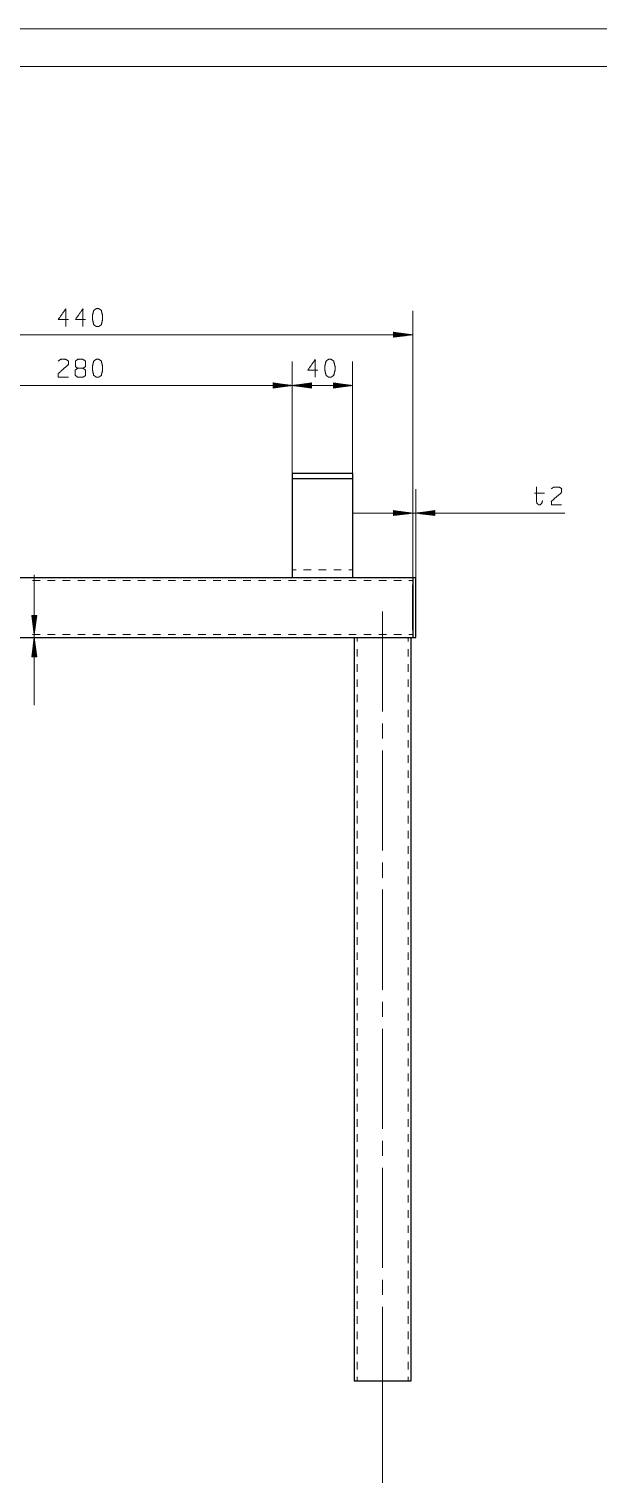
# Model space of a CAD drawing. Header units: millimetres. Extents: x 0 to 420, y 0 to 297.
# Drawn here: x 134.4 to 210, y 105 to 297 of the extents above; entities that cross this region are included whole.
import ezdxf

# ---------------------------------------------------------------- set-up
doc = ezdxf.new("R2010")
doc.units = ezdxf.units.MM
doc.layers.add('101', color=7, linetype='Continuous', true_color=0xffffff)

msp = doc.modelspace()

# ---------------------------------------------------------------- linework, layer by layer
at = {"layer": '101', "color": 133, "linetype": 'Continuous', "lineweight": 18}
for p, q in [((420, 297), (0, 297)), ((415, 292), (25, 292))]:
    msp.add_line(p, q, dxfattribs=at)
at = {"layer": '101', "color": 22, "linetype": 'Continuous', "lineweight": 18}
for p, q in [((185.38, 224.14), (185.38, 259.55)), ((97.38, 256.37), (185.38, 256.37)), ((182.84, 256.71), (182.84, 256.04)), ((185.38, 256.37), (182.84, 256.71)), ((182.84, 256.7), (182.87, 256.7)), ((182.84, 256.7), (182.87, 256.7)), ((182.84, 256.65), (183.25, 256.65)), ((182.84, 256.6), (183.64, 256.6)), ((182.84, 256.55), (184.03, 256.55)), ((182.84, 256.5), (184.41, 256.5)), ((182.84, 256.45), (184.8, 256.45)), ((182.84, 256.4), (185.18, 256.4)), ((182.84, 256.04), (185.38, 256.37)), ((182.84, 256.35), (185.18, 256.35)), ((182.84, 256.3), (184.8, 256.3)), ((182.84, 256.24), (184.41, 256.24)), ((182.84, 256.19), (184.03, 256.19)), ((182.84, 256.14), (183.64, 256.14)), ((182.84, 256.09), (183.25, 256.09)), ((182.84, 256.04), (182.87, 256.04)), ((182.84, 256.04), (182.87, 256.04)), ((169.38, 237.97), (169.38, 252.81)), ((169.38, 237.97), (169.38, 252.81)), ((177.38, 237.97), (177.38, 252.81)), ((113.38, 249.64), (169.38, 249.64)), ((166.84, 249.97), (166.87, 249.97)), ((166.84, 249.97), (166.87, 249.97)), ((166.84, 249.97), (166.84, 249.3)), ((169.38, 249.64), (166.84, 249.97)), ((166.84, 249.92), (167.25, 249.92)), ((166.84, 249.87), (167.64, 249.87)), ((166.84, 249.82), (168.03, 249.82)), ((166.84, 249.77), (168.41, 249.77)), ((166.84, 249.72), (168.8, 249.72)), ((166.84, 249.66), (169.18, 249.66)), ((166.84, 249.3), (169.38, 249.64)), ((166.84, 249.61), (169.18, 249.61)), ((166.84, 249.56), (168.8, 249.56)), ((171.92, 249.97), (169.38, 249.64)), ((169.38, 249.64), (171.92, 249.3)), ((169.38, 249.64), (177.38, 249.64)), ((171.92, 249.66), (169.57, 249.66)), ((171.92, 249.61), (169.57, 249.61)), ((171.92, 249.72), (169.96, 249.72)), ((171.92, 249.56), (169.96, 249.56)), ((171.92, 249.77), (170.34, 249.77)), ((171.92, 249.82), (170.73, 249.82)), ((171.92, 249.87), (171.11, 249.87)), ((171.92, 249.92), (171.5, 249.92)), ((171.92, 249.97), (171.88, 249.97)), ((171.92, 249.97), (171.88, 249.97)), ((171.92, 249.3), (171.92, 249.97)), ((174.84, 249.97), (174.87, 249.97)), ((174.84, 249.97), (174.87, 249.97)), ((174.84, 249.97), (174.84, 249.3)), ((177.38, 249.64), (174.84, 249.97)), ((174.84, 249.92), (175.25, 249.92)), ((174.84, 249.87), (175.64, 249.87)), ((174.84, 249.82), (176.03, 249.82)), ((174.84, 249.77), (176.41, 249.77)), ((174.84, 249.72), (176.8, 249.72)), ((174.84, 249.66), (177.18, 249.66)), ((174.84, 249.3), (177.38, 249.64)), ((174.84, 249.61), (177.18, 249.61)), ((174.84, 249.56), (176.8, 249.56)), ((166.84, 249.51), (168.41, 249.51)), ((166.84, 249.46), (168.03, 249.46)), ((166.84, 249.41), (167.64, 249.41)), ((166.84, 249.36), (167.25, 249.36)), ((166.84, 249.31), (166.87, 249.31)), ((166.84, 249.31), (166.87, 249.31)), ((171.92, 249.51), (170.34, 249.51)), ((171.92, 249.46), (170.73, 249.46)), ((171.92, 249.41), (171.11, 249.41)), ((171.92, 249.36), (171.5, 249.36)), ((171.92, 249.31), (171.88, 249.31)), ((171.92, 249.31), (171.88, 249.31)), ((174.84, 249.51), (176.41, 249.51)), ((174.84, 249.46), (176.03, 249.46)), ((174.84, 249.41), (175.64, 249.41)), ((174.84, 249.36), (175.25, 249.36)), ((174.84, 249.31), (174.87, 249.31)), ((174.84, 249.31), (174.87, 249.31)), ((185.38, 224.14), (185.38, 235.86)), ((185.78, 224.14), (185.78, 235.86)), ((177.44, 232.68), (205.6, 232.68)), ((182.84, 233.02), (182.84, 232.35)), ((185.38, 232.68), (182.84, 233.02)), ((182.84, 233.01), (182.87, 233.01)), ((182.84, 233.01), (182.87, 233.01)), ((182.84, 232.96), (183.25, 232.96)), ((182.84, 232.91), (183.64, 232.91)), ((182.84, 232.86), (184.03, 232.86)), ((182.84, 232.81), (184.41, 232.81)), ((182.84, 232.76), (184.8, 232.76)), ((182.84, 232.71), (185.18, 232.71)), ((182.84, 232.35), (185.38, 232.68)), ((182.84, 232.66), (185.18, 232.66)), ((182.84, 232.61), (184.8, 232.61)), ((182.84, 232.56), (184.41, 232.56)), ((182.84, 232.51), (184.03, 232.51)), ((182.84, 232.46), (183.64, 232.46)), ((182.84, 232.4), (183.25, 232.4)), ((182.84, 232.35), (182.87, 232.35)), ((182.84, 232.35), (182.87, 232.35)), ((188.32, 233.02), (185.78, 232.68)), ((185.78, 232.68), (188.32, 232.35)), ((188.32, 232.71), (185.97, 232.71)), ((188.32, 232.66), (185.97, 232.66)), ((188.32, 232.76), (186.36, 232.76)), ((188.32, 232.61), (186.36, 232.61)), ((188.32, 232.81), (186.74, 232.81)), ((188.32, 232.56), (186.74, 232.56)), ((188.32, 232.86), (187.13, 232.86)), ((188.32, 232.51), (187.13, 232.51)), ((188.32, 232.91), (187.51, 232.91)), ((188.32, 232.46), (187.51, 232.46)), ((188.32, 232.96), (187.9, 232.96)), ((188.32, 232.4), (187.9, 232.4)), ((188.32, 233.01), (188.28, 233.01)), ((188.32, 233.01), (188.28, 233.01)), ((188.32, 232.35), (188.28, 232.35)), ((188.32, 232.35), (188.28, 232.35)), ((188.32, 232.35), (188.32, 233.02)), ((135.11, 207.19), (135.11, 224.47)), ((135.44, 219.08), (134.77, 219.08)), ((134.77, 219.08), (135.11, 216.54)), ((134.78, 219.08), (134.78, 219.05)), ((134.78, 219.08), (134.78, 219.05)), ((134.83, 219.08), (134.83, 218.66)), ((134.88, 219.08), (134.88, 218.27)), ((134.93, 219.08), (134.93, 217.89)), ((134.98, 219.08), (134.98, 217.5)), ((135.03, 219.08), (135.03, 217.12)), ((135.08, 219.08), (135.08, 216.73)), ((135.11, 216.54), (135.44, 219.08)), ((135.13, 219.08), (135.13, 216.73)), ((135.18, 219.08), (135.18, 217.12)), ((135.24, 219.08), (135.24, 217.5)), ((135.29, 219.08), (135.29, 217.89)), ((135.34, 219.08), (135.34, 218.27)), ((135.39, 219.08), (135.39, 218.66)), ((135.44, 219.08), (135.44, 219.05)), ((135.44, 219.08), (135.44, 219.05)), ((135.11, 216.14), (134.77, 213.6)), ((134.98, 213.6), (134.98, 215.17)), ((135.03, 213.6), (135.03, 215.56)), ((135.08, 213.6), (135.08, 215.94)), ((135.44, 213.6), (135.11, 216.14)), ((135.13, 213.6), (135.13, 215.94)), ((135.18, 213.6), (135.18, 215.56)), ((135.24, 213.6), (135.24, 215.17)), ((134.77, 213.6), (135.44, 213.6)), ((134.78, 213.6), (134.78, 213.63)), ((134.78, 213.6), (134.78, 213.63)), ((134.83, 213.6), (134.83, 214.01)), ((134.88, 213.6), (134.88, 214.4)), ((134.93, 213.6), (134.93, 214.79)), ((135.29, 213.6), (135.29, 214.79)), ((135.34, 213.6), (135.34, 214.4)), ((135.39, 213.6), (135.39, 214.01)), ((135.44, 213.6), (135.44, 213.63)), ((135.44, 213.6), (135.44, 213.63)), ((181.38, 113.96), (181.38, 97.69))]:
    msp.add_line(p, q, dxfattribs=at)
at = {"layer": '101', "color": 92, "linetype": 'Continuous', "lineweight": 25}
for p, q in [((169.38, 237.97), (177.38, 237.97)), ((169.38, 237.97), (169.38, 237.26)), ((169.38, 237.26), (169.38, 235.31)), ((169.38, 237.26), (177.38, 237.26)), ((177.38, 237.97), (177.38, 237.26)), ((177.38, 237.26), (177.38, 235.31)), ((169.38, 233.89), (169.38, 225.14)), ((177.38, 233.89), (177.38, 225.14)), ((113.38, 224.14), (169.38, 224.14)), ((169.38, 224.14), (177.38, 224.14)), ((177.38, 224.14), (185.38, 224.14)), ((185.38, 223.54), (185.38, 216.74)), ((103.07, 216.14), (179.68, 216.14)), ((177.58, 216.14), (177.58, 117.44)), ((183.07, 216.14), (185.38, 216.14)), ((185.18, 117.44), (185.18, 216.14))]:
    msp.add_line(p, q, dxfattribs=at)
at = {"layer": '101', "color": 72, "linetype": 'Continuous', "lineweight": 18}
msp.add_line((201.54, 235.35), (202.86, 235.35), dxfattribs=at)
at = {"layer": '101', "color": 53, "linetype": 'Continuous', "lineweight": 18}
for p, q in [((169.38, 225.14), (169.88, 225.14)), ((170.88, 225.14), (171.88, 225.14)), ((172.88, 225.14), (173.88, 225.14)), ((174.88, 225.14), (175.88, 225.14)), ((176.88, 225.14), (177.38, 225.14)), ((134.88, 223.74), (135.88, 223.74)), ((136.88, 223.74), (137.88, 223.74)), ((138.88, 223.74), (139.88, 223.74)), ((140.88, 223.74), (141.88, 223.74)), ((142.88, 223.74), (143.88, 223.74)), ((144.88, 223.74), (145.88, 223.74)), ((146.88, 223.74), (147.88, 223.74)), ((148.88, 223.74), (149.88, 223.74)), ((150.88, 223.74), (151.88, 223.74)), ((152.88, 223.74), (153.88, 223.74)), ((154.88, 223.74), (155.88, 223.74)), ((156.88, 223.74), (157.88, 223.74)), ((158.88, 223.74), (159.88, 223.74)), ((160.88, 223.74), (161.88, 223.74)), ((162.88, 223.74), (163.88, 223.74)), ((164.88, 223.74), (165.88, 223.74)), ((166.88, 223.74), (167.88, 223.74)), ((168.88, 223.74), (169.88, 223.74)), ((170.88, 223.74), (171.88, 223.74)), ((172.88, 223.74), (173.88, 223.74)), ((174.88, 223.74), (175.88, 223.74)), ((176.88, 223.74), (177.88, 223.74)), ((178.88, 223.74), (179.88, 223.74)), ((180.88, 223.74), (181.88, 223.74)), ((182.88, 223.74), (183.88, 223.74)), ((184.88, 223.74), (185.38, 223.74)), ((134.88, 216.54), (135.88, 216.54)), ((136.88, 216.54), (137.88, 216.54)), ((138.88, 216.54), (139.88, 216.54)), ((140.88, 216.54), (141.88, 216.54)), ((142.88, 216.54), (143.88, 216.54)), ((144.88, 216.54), (145.88, 216.54)), ((146.88, 216.54), (147.88, 216.54)), ((148.88, 216.54), (149.88, 216.54)), ((150.88, 216.54), (151.88, 216.54)), ((152.88, 216.54), (153.88, 216.54)), ((154.88, 216.54), (155.88, 216.54)), ((156.88, 216.54), (157.88, 216.54)), ((158.88, 216.54), (159.88, 216.54)), ((160.88, 216.54), (161.88, 216.54)), ((162.88, 216.54), (163.88, 216.54)), ((164.88, 216.54), (165.88, 216.54)), ((166.88, 216.54), (167.88, 216.54)), ((168.88, 216.54), (169.88, 216.54)), ((170.88, 216.54), (171.88, 216.54)), ((172.88, 216.54), (173.88, 216.54)), ((174.88, 216.54), (175.88, 216.54)), ((176.88, 216.54), (177.88, 216.54)), ((177.98, 216.14), (177.98, 215.63)), ((178.88, 216.54), (179.88, 216.54)), ((180.88, 216.54), (181.88, 216.54)), ((182.88, 216.54), (183.88, 216.54)), ((184.78, 215.63), (184.78, 216.14)), ((184.88, 216.54), (185.38, 216.54)), ((177.98, 214.63), (177.98, 213.62)), ((184.78, 213.62), (184.78, 214.63)), ((177.98, 212.61), (177.98, 211.61)), ((184.78, 211.61), (184.78, 212.61)), ((177.98, 210.6), (177.98, 209.59)), ((184.78, 209.59), (184.78, 210.6)), ((177.98, 208.58), (177.98, 207.58)), ((184.78, 207.58), (184.78, 208.58)), ((177.98, 206.57), (177.98, 205.56)), ((184.78, 205.56), (184.78, 206.57)), ((177.98, 204.56), (177.98, 203.55)), ((184.78, 203.55), (184.78, 204.56)), ((177.98, 202.54), (177.98, 201.53)), ((184.78, 201.53), (184.78, 202.54)), ((177.98, 200.53), (177.98, 199.52)), ((184.78, 199.52), (184.78, 200.53)), ((177.98, 198.51), (177.98, 197.51)), ((184.78, 197.51), (184.78, 198.51)), ((177.98, 196.5), (177.98, 195.49)), ((184.78, 195.49), (184.78, 196.5)), ((177.98, 194.48), (177.98, 193.48)), ((184.78, 193.48), (184.78, 194.48)), ((177.98, 192.47), (177.98, 191.46)), ((184.78, 191.46), (184.78, 192.47)), ((177.98, 190.46), (177.98, 189.45)), ((184.78, 189.45), (184.78, 190.46)), ((177.98, 188.44), (177.98, 187.43)), ((184.78, 187.43), (184.78, 188.44)), ((177.98, 186.43), (177.98, 185.42)), ((184.78, 185.42), (184.78, 186.43)), ((177.98, 184.41), (177.98, 183.41)), ((184.78, 183.41), (184.78, 184.41)), ((177.98, 182.4), (177.98, 181.39)), ((184.78, 181.39), (184.78, 182.4)), ((177.98, 180.38), (177.98, 179.38)), ((184.78, 179.38), (184.78, 180.38)), ((177.98, 178.37), (177.98, 177.36)), ((184.78, 177.36), (184.78, 178.37)), ((177.98, 176.36), (177.98, 175.35)), ((184.78, 175.35), (184.78, 176.36)), ((177.98, 174.34), (177.98, 173.33)), ((184.78, 173.33), (184.78, 174.34)), ((177.98, 172.33), (177.98, 171.32)), ((184.78, 171.32), (184.78, 172.33)), ((177.98, 170.31), (177.98, 169.31)), ((184.78, 169.31), (184.78, 170.31)), ((177.98, 168.3), (177.98, 167.29)), ((184.78, 167.29), (184.78, 168.3)), ((177.98, 166.28), (177.98, 165.28)), ((184.78, 165.28), (184.78, 166.28)), ((177.98, 164.27), (177.98, 163.26)), ((184.78, 163.26), (184.78, 164.27)), ((177.98, 162.26), (177.98, 161.25)), ((184.78, 161.25), (184.78, 162.26)), ((177.98, 160.24), (177.98, 159.23)), ((184.78, 159.23), (184.78, 160.24)), ((177.98, 158.23), (177.98, 157.22)), ((184.78, 157.22), (184.78, 158.23)), ((177.98, 156.21), (177.98, 155.21)), ((184.78, 155.21), (184.78, 156.21)), ((177.98, 154.2), (177.98, 153.19)), ((184.78, 153.19), (184.78, 154.2)), ((177.98, 152.18), (177.98, 151.18)), ((184.78, 151.18), (184.78, 152.18)), ((177.98, 150.17), (177.98, 149.16)), ((184.78, 149.16), (184.78, 150.17)), ((177.98, 148.16), (177.98, 147.15)), ((184.78, 147.15), (184.78, 148.16)), ((177.98, 146.14), (177.98, 145.13)), ((184.78, 145.13), (184.78, 146.14)), ((177.98, 144.13), (177.98, 143.12)), ((184.78, 143.12), (184.78, 144.13)), ((177.98, 142.11), (177.98, 141.11)), ((184.78, 141.11), (184.78, 142.11)), ((177.98, 140.1), (177.98, 139.09)), ((184.78, 139.09), (184.78, 140.1)), ((177.98, 138.08), (177.98, 137.08)), ((184.78, 137.08), (184.78, 138.08)), ((177.98, 136.07), (177.98, 135.06)), ((184.78, 135.06), (184.78, 136.07)), ((177.98, 134.06), (177.98, 133.05)), ((184.78, 133.05), (184.78, 134.06)), ((177.98, 132.04), (177.98, 131.03)), ((184.78, 131.03), (184.78, 132.04)), ((177.98, 130.03), (177.98, 129.02)), ((184.78, 129.02), (184.78, 130.03)), ((177.98, 128.01), (177.98, 127.01)), ((184.78, 127.01), (184.78, 128.01)), ((177.98, 126), (177.98, 124.99)), ((184.78, 124.99), (184.78, 126)), ((177.98, 123.98), (177.98, 122.98)), ((184.78, 122.98), (184.78, 123.98)), ((177.98, 121.97), (177.98, 120.96)), ((184.78, 120.96), (184.78, 121.97)), ((177.98, 119.96), (177.98, 118.95)), ((184.78, 118.95), (184.78, 119.96)), ((177.98, 117.94), (177.98, 117.44)), ((184.78, 117.44), (184.78, 117.94))]:
    msp.add_line(p, q, dxfattribs=at)
at = {"layer": '101', "color": 72, "linetype": 'Continuous', "lineweight": 25}
for p, q in [((185.38, 224.14), (185.78, 224.14)), ((185.38, 217.14), (185.38, 223.14)), ((185.78, 217.14), (185.78, 223.14)), ((185.38, 216.14), (185.78, 216.14))]:
    msp.add_line(p, q, dxfattribs=at)
at = {"layer": '101', "color": 151, "linetype": 'Continuous', "lineweight": 18}
for p, q in [((181.38, 202.73), (181.38, 204.73)), ((181.38, 187.85), (181.38, 201.14)), ((181.38, 184.26), (181.38, 186.26)), ((181.38, 169.38), (181.38, 182.67)), ((181.38, 165.78), (181.38, 167.79)), ((181.38, 150.91), (181.38, 164.2)), ((181.38, 147.31), (181.38, 149.32)), ((181.38, 132.43), (181.38, 145.72)), ((181.38, 128.84), (181.38, 130.85))]:
    msp.add_line(p, q, dxfattribs=at)
at = {"layer": '101', "color": 72, "linetype": 'Continuous', "lineweight": 18}
for points, knots in [([(139.64, 258.41), (138.3, 258.41), (139.3, 259.84), (139.3, 257.46)], [0, 0, 0.245868, 0.565294, 1, 1]), ([(141.92, 258.41), (140.57, 258.41), (141.58, 259.84), (141.58, 257.46)], [0, 0, 0.245868, 0.565294, 1, 1]), ([(143.68, 257.46), (144.02, 257.71), (144.19, 258.41), (144.19, 258.89), (144.02, 259.61), (143.68, 259.84), (143.35, 259.84), (143.01, 259.61), (142.83, 258.89), (142.85, 258.41), (143.01, 257.71), (143.35, 257.46), (143.68, 257.46)], [0, 0, 0.067524, 0.183971, 0.260585, 0.380944, 0.446142, 0.500306, 0.565504, 0.685863, 0.762529, 0.878311, 0.945835, 1, 1]), ([(138.3, 252.88), (138.62, 253.11), (139.3, 253.11), (139.64, 252.88), (139.64, 252.41), (138.28, 251.21), (138.3, 250.73), (139.64, 250.73)], [0, 0, 0.069692, 0.192977, 0.265273, 0.350228, 0.674739, 0.759753, 1, 1]), ([(140.89, 251.93), (140.57, 252.16), (140.57, 252.88), (140.89, 253.11), (141.58, 253.11), (141.92, 252.88), (141.92, 252.16), (141.58, 251.93), (140.89, 251.93), (140.56, 251.68), (140.56, 250.98), (140.89, 250.73), (141.58, 250.73), (141.92, 250.96), (141.92, 251.68), (141.58, 251.93)], [0, 0, 0.047573, 0.136085, 0.183658, 0.267814, 0.317165, 0.405676, 0.455027, 0.539183, 0.590296, 0.675757, 0.726869, 0.811025, 0.860375, 0.948887, 1, 1]), ([(143.68, 250.73), (144.02, 250.98), (144.19, 251.68), (144.19, 252.16), (144.02, 252.88), (143.68, 253.11), (143.35, 253.11), (143.01, 252.88), (142.83, 252.16), (142.85, 251.68), (143.01, 250.98), (143.35, 250.73), (143.68, 250.73)], [0, 0, 0.067524, 0.183971, 0.260585, 0.380944, 0.446142, 0.500306, 0.565504, 0.685863, 0.762529, 0.878311, 0.945835, 1, 1]), ([(172.78, 251.68), (171.44, 251.68), (172.44, 253.11), (172.44, 250.73)], [0, 0, 0.245868, 0.565294, 1, 1]), ([(174.54, 250.73), (174.88, 250.98), (175.06, 251.68), (175.06, 252.16), (174.88, 252.88), (174.54, 253.11), (174.21, 253.11), (173.87, 252.88), (173.69, 252.16), (173.71, 251.68), (173.87, 250.98), (174.21, 250.73), (174.54, 250.73)], [0, 0, 0.067526, 0.183972, 0.260586, 0.380945, 0.446144, 0.500307, 0.565506, 0.685864, 0.76253, 0.878312, 0.945837, 1, 1]), ([(202.61, 234.35), (202.53, 234), (202.33, 233.8), (202.08, 233.8), (201.87, 234), (201.8, 234.35), (201.8, 236.18)], [0, 0, 0.107404, 0.190393, 0.264018, 0.350755, 0.456994, 1, 1]), ([(203.81, 235.93), (204.13, 236.15), (204.82, 236.15), (205.16, 235.93), (205.16, 235.45), (203.8, 234.25), (203.81, 233.78), (205.16, 233.78)], [0, 0, 0.069691, 0.192975, 0.265272, 0.350227, 0.67474, 0.759754, 1, 1])]:
    msp.add_open_spline(points, degree=1, knots=knots, dxfattribs=at)
at = {"layer": '101', "color": 92, "linetype": 'Continuous', "lineweight": 25}
for points in [[(169.38, 235.31), (169.38, 233.89)], [(177.38, 235.31), (177.38, 233.89)], [(169.38, 225.14), (169.38, 224.64), (169.38, 224.14)], [(177.38, 225.14), (177.38, 224.64), (177.38, 224.14)], [(185.38, 224.14), (185.38, 223.54)], [(179.68, 216.14), (181.38, 216.14)], [(181.38, 216.14), (183.07, 216.14)], [(185.38, 216.74), (185.38, 216.14)]]:
    msp.add_open_spline(points, degree=1, dxfattribs=at)
at = {"layer": '101', "color": 72, "linetype": 'Continuous', "lineweight": 25}
msp.add_open_spline([(185.78, 223.14), (185.78, 223.64), (185.78, 224.14)], degree=1, dxfattribs=at)
at = {"layer": '101', "color": 151, "linetype": 'Continuous', "lineweight": 18}
for points, knots in [([(181.38, 206.32), (181.38, 216.44), (181.38, 219.61)], [0, 0, 0.761105, 1, 1]), ([(181.38, 113.96), (181.38, 117.14), (181.38, 127.25)], [0, 0, 0.238895, 1, 1])]:
    msp.add_open_spline(points, degree=1, knots=knots, dxfattribs=at)
at = {"layer": '101', "color": 72, "linetype": 'Continuous', "lineweight": 25}
msp.add_open_spline([(185.78, 216.14), (185.78, 216.27), (185.78, 217.14)], degree=1, knots=[0, 0, 0.133987, 1, 1], dxfattribs=at)
at = {"layer": '101', "color": 92, "linetype": 'Continuous', "lineweight": 25}
for points, knots in [([(177.58, 117.44), (177.71, 117.44), (178.69, 117.44), (180.39, 117.44), (181.38, 117.44)], [0, 0, 0.034074, 0.292897, 0.741182, 1, 1]), ([(181.38, 117.44), (182.36, 117.44), (184.06, 117.44), (184.67, 117.44), (185.18, 117.44)], [0, 0, 0.258822, 0.707105, 0.866023, 1, 1])]:
    msp.add_open_spline(points, degree=1, knots=knots, dxfattribs=at)

doc.saveas('drawing.dxf')
